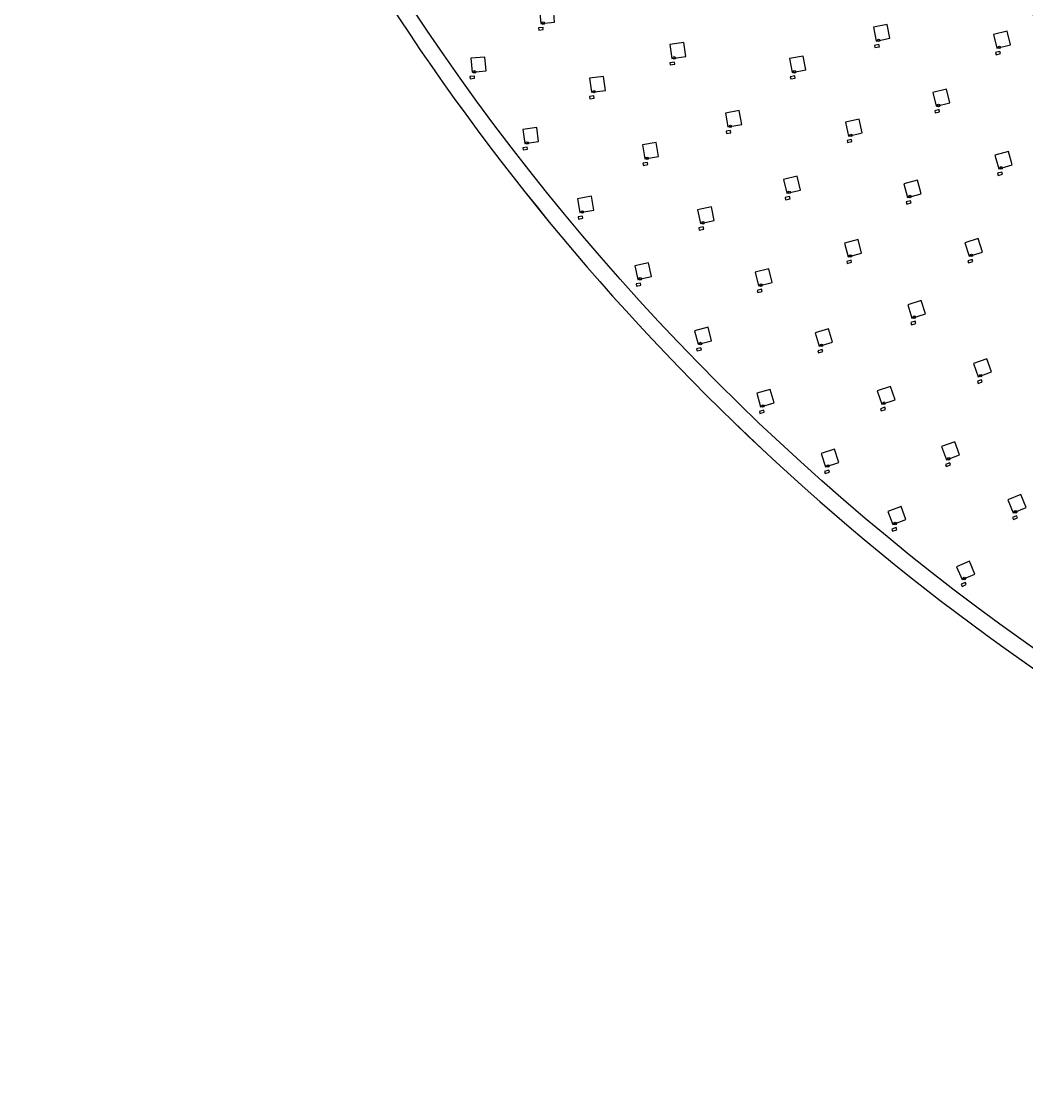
# Model space of a CAD drawing. Header units: millimetres. Extents: x -55 to 1655, y -1555 to 155.
# Drawn here: x -48 to 310.3, y -1548.1 to -1170.7 of the extents above; entities that cross this region are included whole.
import ezdxf

# ---------------------------------------------------------------- set-up
doc = ezdxf.new("R2010")
doc.units = ezdxf.units.MM
doc.header["$MEASUREMENT"] = 0
doc.layers.add('Layer 1', color=7, linetype='Continuous', lineweight=0)
doc.layers.add('SUN-OUTLINE', color=2, linetype='Continuous')

msp = doc.modelspace()

# ---------------------------------------------------------------- linework, layer by layer
at = {"layer": 'Layer 1', "color": 18, "lineweight": 25, "true_color": 0x000000}
for points in [[(136.64, -1166.6), (137.1, -1171.57), (142.08, -1171.11), (141.62, -1166.13)], [(255.7, -1172.89), (256.68, -1177.8), (261.58, -1176.82), (260.6, -1171.92)], [(298.51, -1175.44), (299.7, -1180.29), (304.56, -1179.11), (303.37, -1174.25)], [(183.13, -1179.05), (183.84, -1184), (188.79, -1183.29), (188.09, -1178.34)], [(112.17, -1183.96), (112.64, -1188.93), (117.62, -1188.47), (117.15, -1183.49)], [(225.77, -1184.06), (226.67, -1188.97), (231.59, -1188.07), (230.69, -1183.16)], [(154.54, -1191.07), (155.2, -1196.03), (160.15, -1195.38), (159.5, -1190.42)], [(276.84, -1196.18), (278.03, -1201.04), (282.88, -1199.85), (281.7, -1195)], [(202.92, -1203.49), (203.82, -1208.41), (208.74, -1207.51), (207.84, -1202.59)], [(245.72, -1206.78), (246.82, -1211.66), (251.7, -1210.56), (250.6, -1205.69)], [(130.74, -1209.34), (131.4, -1214.29), (136.35, -1213.64), (135.7, -1208.68)], [(173.35, -1214.86), (174.19, -1219.79), (179.12, -1218.95), (178.28, -1214.02)], [(298.98, -1218.53), (300.37, -1223.33), (305.17, -1221.93), (303.78, -1217.13)], [(223.67, -1227.13), (224.77, -1232), (229.65, -1230.91), (228.55, -1226.03)], [(266.57, -1228.69), (267.87, -1233.52), (272.7, -1232.23), (271.4, -1227.4)], [(150.25, -1234), (151.09, -1238.93), (156.02, -1238.09), (155.18, -1233.16)], [(193.04, -1237.93), (194.06, -1242.83), (198.95, -1241.81), (197.93, -1236.91)], [(245.36, -1249.9), (246.65, -1254.73), (251.48, -1253.44), (250.19, -1248.61)], [(288.29, -1249.74), (289.78, -1254.51), (294.55, -1253.03), (293.06, -1248.25)], [(170.67, -1257.92), (171.69, -1262.82), (176.58, -1261.8), (175.56, -1256.9)], [(213.57, -1260.25), (214.77, -1265.1), (219.63, -1263.9), (218.42, -1259.05)], [(267.95, -1271.79), (269.43, -1276.56), (274.21, -1275.08), (272.72, -1270.3)], [(191.96, -1281.06), (193.17, -1285.92), (198.02, -1284.71), (196.82, -1279.86)], [(234.92, -1281.78), (236.31, -1286.59), (241.11, -1285.2), (239.73, -1280.4)], [(291.4, -1292.75), (293.07, -1297.46), (297.78, -1295.78), (296.11, -1291.07)], [(214.11, -1303.39), (215.49, -1308.2), (220.3, -1306.81), (218.92, -1302.01)], [(257.07, -1302.51), (258.63, -1307.25), (263.38, -1305.69), (261.82, -1300.94)], [(279.97, -1322.38), (281.71, -1327.07), (286.4, -1325.33), (284.66, -1320.64)], [(237.08, -1324.87), (238.64, -1329.62), (243.39, -1328.06), (241.83, -1323.31)], [(303.6, -1341.39), (305.51, -1346.01), (310.13, -1344.1), (308.22, -1339.48)], [(260.83, -1345.48), (262.57, -1350.17), (267.26, -1348.43), (265.52, -1343.75)], [(285.34, -1365.19), (287.25, -1369.81), (291.87, -1367.9), (289.96, -1363.28)]]:
    msp.add_lwpolyline(points, close=True, dxfattribs=at)
at = {"layer": 'Layer 1', "color": 30, "lineweight": 25, "true_color": 0xf57f20}
for points in [[(136.43, -1173.87), (138.02, -1173.72), (137.95, -1172.92), (136.36, -1173.07)], [(256.24, -1180.15), (257.81, -1179.84), (257.65, -1179.05), (256.08, -1179.36)], [(299.37, -1182.66), (300.92, -1182.28), (300.73, -1181.51), (299.18, -1181.89)], [(183.27, -1186.32), (184.86, -1186.09), (184.74, -1185.3), (183.16, -1185.53)], [(111.96, -1191.23), (113.56, -1191.08), (113.48, -1190.28), (111.89, -1190.43)], [(226.2, -1191.32), (227.77, -1191.03), (227.63, -1190.24), (226.06, -1190.53)], [(154.61, -1198.35), (156.19, -1198.14), (156.09, -1197.35), (154.5, -1197.56)], [(277.7, -1203.41), (279.25, -1203.03), (279.06, -1202.25), (277.51, -1202.63)], [(203.35, -1210.76), (204.92, -1210.47), (204.78, -1209.68), (203.21, -1209.97)], [(246.44, -1214.02), (248.01, -1213.67), (247.83, -1212.89), (246.27, -1213.24)], [(130.81, -1216.61), (132.39, -1216.4), (132.29, -1215.61), (130.7, -1215.82)], [(173.69, -1222.13), (175.27, -1221.86), (175.13, -1221.07), (173.55, -1221.34)], [(300.15, -1225.71), (301.68, -1225.26), (301.46, -1224.49), (299.92, -1224.94)], [(224.39, -1234.37), (225.96, -1234.01), (225.78, -1233.23), (224.22, -1233.59)], [(267.59, -1235.9), (269.13, -1235.48), (268.92, -1234.71), (267.38, -1235.12)], [(150.59, -1241.27), (152.16, -1241), (152.03, -1240.21), (150.45, -1240.48)], [(193.64, -1245.18), (195.21, -1244.86), (195.05, -1244.07), (193.48, -1244.4)], [(246.37, -1257.11), (247.92, -1256.69), (247.71, -1255.92), (246.17, -1256.34)], [(289.59, -1256.9), (291.12, -1256.42), (290.88, -1255.66), (289.35, -1256.13)], [(171.28, -1265.17), (172.84, -1264.85), (172.68, -1264.06), (171.11, -1264.39)], [(214.45, -1267.47), (216, -1267.09), (215.81, -1266.31), (214.26, -1266.7)], [(269.25, -1278.95), (270.78, -1278.47), (270.54, -1277.71), (269.01, -1278.18)], [(192.84, -1288.29), (194.4, -1287.9), (194.2, -1287.12), (192.65, -1287.51)], [(236.07, -1288.97), (237.61, -1288.53), (237.39, -1287.76), (235.85, -1288.2)], [(292.99, -1299.85), (294.49, -1299.31), (294.22, -1298.56), (292.72, -1299.09)], [(215.26, -1310.58), (216.8, -1310.13), (216.57, -1309.36), (215.04, -1309.81)], [(258.48, -1309.64), (260, -1309.14), (259.75, -1308.38), (258.23, -1308.88)], [(281.65, -1329.46), (283.15, -1328.91), (282.87, -1328.16), (281.37, -1328.71)], [(238.49, -1332.01), (240.01, -1331.51), (239.76, -1330.75), (238.24, -1331.25)], [(305.55, -1348.4), (307.02, -1347.79), (306.72, -1347.05), (305.24, -1347.66)], [(262.51, -1352.56), (264.01, -1352.01), (263.73, -1351.26), (262.23, -1351.81)], [(287.28, -1372.2), (288.76, -1371.59), (288.46, -1370.85), (286.98, -1371.46)]]:
    msp.add_lwpolyline(points, close=True, dxfattribs=at)
at = {"layer": 'Layer 1', "color": 2, "lineweight": 25, "true_color": 0xf7ec13}
for radius in [848, 675]:
    msp.add_circle((799.96, -700.13), radius, dxfattribs=at)
at = {"layer": 'Layer 1', "color": 18, "lineweight": 25, "true_color": 0x000000}
for centre in [(138, -1171.44), (257.55, -1177.57), (300.56, -1180.03), (184.72, -1183.82), (113.53, -1188.8), (227.55, -1188.76), (156.08, -1195.86), (278.89, -1200.78), (204.7, -1208.2), (247.69, -1211.42), (132.28, -1214.13), (175.07, -1219.59), (301.22, -1223.03), (225.64, -1231.76), (268.72, -1233.24), (151.97, -1238.73), (194.93, -1242.59), (247.51, -1254.45), (290.62, -1254.2), (172.56, -1262.58), (215.63, -1264.84), (270.28, -1276.25), (194.03, -1285.65), (237.16, -1286.29), (293.91, -1297.11), (216.35, -1307.9), (259.47, -1306.93), (282.54, -1326.71), (239.48, -1329.29), (306.33, -1345.62), (263.4, -1349.81), (288.06, -1369.42)]:
    msp.add_circle(centre, 0.45, dxfattribs=at)
at = {"layer": 'Layer 1', "color": 2, "lineweight": 25, "true_color": 0xf7ec13}
for points in [[(215.03, -1038.99), (274.18, -1141.08), (359.01, -1225.92), (461.1, -1285.06)], [(216.76, -1037.99), (275.73, -1139.78), (360.31, -1224.36), (462.1, -1283.33)], [(60.88, -1127.99), (135.65, -1257.14), (242.95, -1364.45), (372.1, -1439.21)]]:
    msp.add_open_spline(points, degree=3, dxfattribs=at)
at = {"layer": 'SUN-OUTLINE'}
for radius, start, end in [(676, 210.0848, 239.9152), (674, 210.085, 239.915), (854, 210.0671, 239.9329)]:
    msp.add_arc((799.96, -700.13), radius, start, end, dxfattribs=at)

doc.saveas('drawing.dxf')
